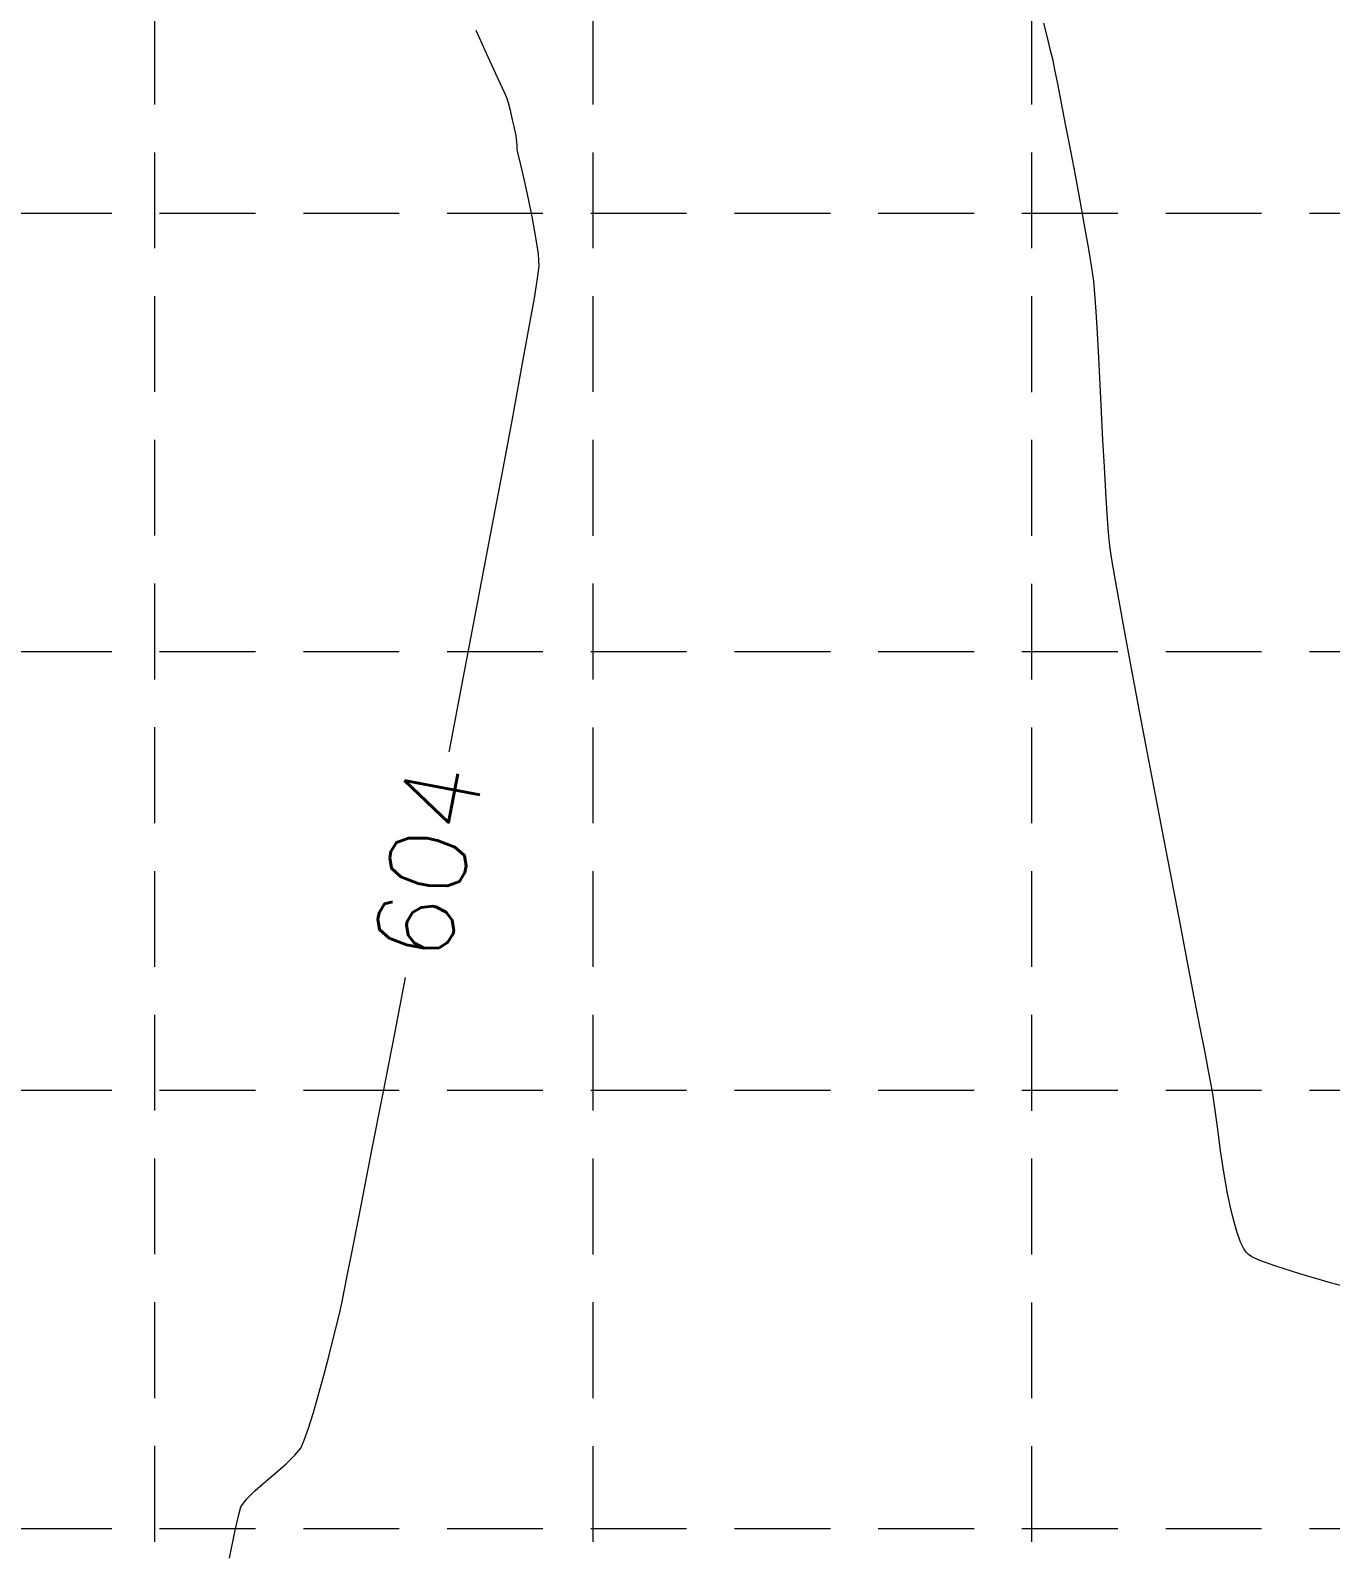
# Model space of a CAD drawing. Extents: x 2140663 to 2528301, y 336313 to 7007653.
# Drawn here: x 2527742.9 to 2527824.3, y 7007156.3 to 7007251.6 of the extents above; entities that cross this region are included whole.
import ezdxf

# ---------------------------------------------------------------- set-up
doc = ezdxf.new("R2010")
doc.units = 0
doc.header["$MEASUREMENT"] = 0
doc.linetypes.add('HIDDEN', pattern=[0.375, 0.25, -0.125])
doc.layers.add('1 EXISTING CONTOURS', color=43, linetype='Continuous')
doc.layers.add('GRID', color=254, linetype='HIDDEN')
doc.styles.add('L200', font='simplex', dxfattribs={"height": 12})

msp = doc.modelspace()

# ---------------------------------------------------------------- linework, layer by layer
at = {"layer": '1 EXISTING CONTOURS', "color": 43, "lineweight": 0, "extrusion": (0.9092663704168626, 0.4162146893478709, 0), "elevation": 5214937.992385978}
msp.add_lwpolyline([(5319361.063681299, 604), (5319362.898184612, 604)], dxfattribs=at)
at = {"layer": '1 EXISTING CONTOURS', "color": 43, "lineweight": 0, "extrusion": (0.9690609864410081, 0.2468214021473426, 0), "elevation": 4179138.255614978}
msp.add_lwpolyline([(6166536.951796775, 603), (6166537.879644734, 603)], dxfattribs=at)
at = {"layer": '1 EXISTING CONTOURS', "color": 43, "lineweight": 0}
for points, elevation in [([(2527806.741857473, 7007250.343313388), (2527806.543623725, 7007251.145451599)], 603), ([(2527806.890580413, 7007249.703241683), (2527806.741857473, 7007250.343313388)], 603), ([(2527772.534731144, 7007247.708365398), (2527772.131002995, 7007248.60085464)], 604), ([(2527772.699363418, 7007247.331620444), (2527772.534731144, 7007247.708365398)], 604), ([(2527773.053831171, 7007245.991746991), (2527772.931541203, 7007246.494041164)], 604), ([(2527773.23329935, 7007245.198331759), (2527773.198084491, 7007245.369636461)], 604), ([(2527773.273419655, 7007244.985083525), (2527773.23329935, 7007245.198331759)], 604), ([(2527773.314093378, 7007244.616761199), (2527773.300852509, 7007244.81256417)], 604), ([(2527773.326209841, 7007244.355640952), (2527773.314093378, 7007244.616761199)], 604), ([(2527773.341467177, 7007244.144844084), (2527773.326209841, 7007244.355640952)], 604), ([(2527773.406003263, 7007243.854758935), (2527773.341467177, 7007244.144844084)], 604), ([(2527773.786053494, 7007242.192792936), (2527773.564773926, 7007243.167656715)], 604), ([(2527808.888360063, 7007239.27389569), (2527808.609652655, 7007240.813419574)], 603), ([(2527809.129808313, 7007237.88946723), (2527808.888360063, 7007239.27389569)], 603), ([(2527774.661747335, 7007237.600832418), (2527774.507688886, 7007238.634187337)], 604), ([(2527774.719686323, 7007236.825993489), (2527774.661747335, 7007237.600832418)], 604), ([(2527809.440206576, 7007235.882540246), (2527809.318817214, 7007236.734295109)], 603), ([(2527809.596728542, 7007233.982454834), (2527809.517220036, 7007235.087790115)], 603), ([(2527809.678362987, 7007232.627760769), (2527809.596728542, 7007233.982454834)], 603), ([(2527773.574549781, 7007230.173290187), (2527774.052456417, 7007232.793050415)], 604), ([(2527810.1921443, 7007222.691738335), (2527810.105505497, 7007224.256831446)], 603), ([(2527810.44783737, 7007219.316719084), (2527810.363679345, 7007220.160455791)], 603), ([(2527770.792404405, 7007215.392594276), (2527771.587996237, 7007219.577348427)], 604), ([(2527765.686358417, 7007188.878329644), (2527766.3484007, 7007192.290821814)], 604), ([(2527816.89457363, 7007185.008874582), (2527816.75895803, 7007185.802347061)], 603), ([(2527817.589095383, 7007180.098247082), (2527817.385468001, 7007181.45450734)], 603), ([(2527817.818710761, 7007178.766173945), (2527817.589095383, 7007180.098247082)], 603), ([(2527763.084818236, 7007175.571182963), (2527763.606341236, 7007178.22003923)], 604), ([(2527819.137354273, 7007174.938186276), (2527819.068932645, 7007174.998825153)], 603), ([(2527819.347435729, 7007174.804771475), (2527819.137354273, 7007174.938186276)], 603), ([(2527762.391063342, 7007172.096335465), (2527762.674638548, 7007173.504003694)], 604), ([(2527761.818925194, 7007169.673909196), (2527762.062602479, 7007170.654660215)], 604), ([(2527761.533359142, 7007168.553775602), (2527761.818925194, 7007169.673909196)], 604), ([(2527761.220941538, 7007167.364275779), (2527761.533359142, 7007168.553775602)], 604), ([(2527757.552587373, 7007160.705953203), (2527758.233352278, 7007161.283427197)], 604), ([(2527756.383177296, 7007159.614689808), (2527756.911487275, 7007160.140919547)], 604)]:
    msp.add_lwpolyline(points, dxfattribs=dict(at, elevation=elevation))
at = {"layer": '1 EXISTING CONTOURS', "color": 43, "lineweight": 0, "extrusion": (0.9098380028020612, 0.4149636232938458, 0), "elevation": 5207616.415941853}
msp.add_lwpolyline([(5326527.589796917, 604.0000000000007), (5326529.04381947, 604.0000000000007)], dxfattribs=at)
at = {"layer": '1 EXISTING CONTOURS', "color": 43, "lineweight": 0, "extrusion": (0.9789210506551886, 0.2042390182706082, 0), "elevation": 3905677.177347496}
msp.add_lwpolyline([(6343266.883489813, 603.0000000000007), (6343267.443990784, 603.0000000000007)], dxfattribs=at)
at = {"layer": '1 EXISTING CONTOURS', "color": 43, "lineweight": 0, "extrusion": (0.9803870803011785, 0.1970816398818797, 0), "elevation": 3859229.483692999}
msp.add_lwpolyline([(6371631.258739745, 603.0000000000007), (6371632.189716097, 603.0000000000007)], dxfattribs=at)
at = {"layer": '1 EXISTING CONTOURS', "color": 43, "lineweight": 0, "extrusion": (0.9810821506134122, 0.1935918741780299, 0), "elevation": 3836532.832832071}
msp.add_lwpolyline([(6385322.018019276, 603.0000000000007), (6385323.24379559, 603.0000000000007)], dxfattribs=at)
at = {"layer": '1 EXISTING CONTOURS', "color": 43, "lineweight": 0, "extrusion": (0.9576699880091437, 0.2878683623925468, 0), "elevation": 4437936.864922326}
msp.add_lwpolyline([(5982964.31059997, 604.0000000000007), (5982964.680583722, 604.0000000000007)], dxfattribs=at)
at = {"layer": '1 EXISTING CONTOURS', "color": 43, "lineweight": 0, "extrusion": (0.9678106232145454, 0.2516795533869874, 0), "elevation": 4209986.164312565}
msp.add_lwpolyline([(6145498.833941912, 604.0000000000007), (6145499.333271981, 604.0000000000007)], dxfattribs=at)
at = {"layer": '1 EXISTING CONTOURS', "color": 43, "lineweight": 0, "extrusion": (0.9815943417750395, 0.1909778735749967, 0), "elevation": 3819510.605467676}
msp.add_lwpolyline([(6395517.313265022, 603.0000000000003), (6395518.758155605, 603.0000000000003)], dxfattribs=at)
at = {"layer": '1 EXISTING CONTOURS', "color": 43, "lineweight": 0, "extrusion": (0.9736514393453435, 0.2280413880433569, 0), "elevation": 4059111.974520328}
msp.add_lwpolyline([(6246177.847289001, 604), (6246178.26985709, 604)], dxfattribs=at)
at = {"layer": '1 EXISTING CONTOURS', "color": 43, "lineweight": 0, "extrusion": (0.9751235690219054, 0.2216619614141798, 0), "elevation": 4018130.975338113}
msp.add_lwpolyline([(6272618.948754526, 604.0000000000007), (6272619.164805606, 604.0000000000007)], dxfattribs=at)
at = {"layer": '1 EXISTING CONTOURS', "color": 43, "lineweight": 0, "extrusion": (0.9820725175063383, 0.1885035022453508, 0), "elevation": 3803380.814099777}
msp.add_lwpolyline([(6405121.154649124, 603), (6405122.742968349, 603)], dxfattribs=at)
at = {"layer": '1 EXISTING CONTOURS', "color": 43, "lineweight": 0, "extrusion": (0.9875922119005354, 0.1570401954704852, 0), "elevation": 3596828.320446668}
msp.add_lwpolyline([(6523338.39049785, 604.0000000000007), (6523338.565184683, 604.0000000000007)], dxfattribs=at)
at = {"layer": '1 EXISTING CONTOURS', "color": 43, "lineweight": 0, "extrusion": (0.9743263413598778, 0.2251403574046085, 0), "elevation": 4040489.60033963}
msp.add_lwpolyline([(6258237.754750847, 604), (6258238.45995832, 604)], dxfattribs=at)
at = {"layer": '1 EXISTING CONTOURS', "color": 43, "lineweight": 0, "extrusion": (0.982588940704975, 0.1857928244154627, 0), "elevation": 3785691.851668221}
msp.add_lwpolyline([(6415590.27508196, 603), (6415591.931147805, 603)], dxfattribs=at)
at = {"layer": '1 EXISTING CONTOURS', "color": 43, "lineweight": 0, "extrusion": (0.9769418805843614, 0.2135054143582581, 0), "elevation": 3965572.224119878}
msp.add_lwpolyline([(6305973.795349858, 604.0000000000007), (6305974.975941921, 604.0000000000007)], dxfattribs=at)
at = {"layer": '1 EXISTING CONTOURS', "color": 43, "lineweight": 0, "extrusion": (0.9832057128983478, 0.1825007565026839, 0), "elevation": 3764182.615569676}
msp.add_lwpolyline([(6428232.215852985, 603.0000000000007), (6428233.863990674, 603.0000000000007)], dxfattribs=at)
at = {"layer": '1 EXISTING CONTOURS', "color": 43, "lineweight": 0, "extrusion": (0.9795511865298071, 0.2011951116902379, 0), "elevation": 3885906.701883207}
msp.add_lwpolyline([(6355374.246397352, 604.0000000000007), (6355375.494540773, 604.0000000000007)], dxfattribs=at)
at = {"layer": '1 EXISTING CONTOURS', "color": 43, "lineweight": 0, "extrusion": (0.9833638799250848, 0.1816465789897615, 0), "elevation": 3758563.073521684}
msp.add_lwpolyline([(6431503.779096198, 604.0000000000007), (6431504.981718569, 604.0000000000007)], dxfattribs=at)
at = {"layer": '1 EXISTING CONTOURS', "color": 43, "lineweight": 0, "extrusion": (0.9868772056203562, 0.1614725395445219, 0), "elevation": 3626113.707571722}
msp.add_lwpolyline([(6507110.417267744, 603), (6507111.587800527, 603)], dxfattribs=at)
at = {"layer": '1 EXISTING CONTOURS', "color": 43, "lineweight": 0, "extrusion": (0.9921205987779889, -0.1252865414975003, 0), "elevation": 1629944.901088413}
msp.add_lwpolyline([(7268719.514147186, 604), (7268720.147898147, 604)], dxfattribs=at)
at = {"layer": '1 EXISTING CONTOURS', "color": 43, "lineweight": 0, "extrusion": (0.9864964074562347, -0.1637828992170508, 0), "elevation": 1345975.141618984}
msp.add_lwpolyline([(7326618.204908322, 604), (7326619.59392406, 604)], dxfattribs=at)
at = {"layer": '1 EXISTING CONTOURS', "color": 43, "lineweight": 0, "extrusion": (0.995337739034881, 0.09645094739260619, 0), "elevation": 3191878.672400714}
msp.add_lwpolyline([(6730755.906402981, 603.0000000000007), (6730756.704875801, 603.0000000000007)], dxfattribs=at)
at = {"layer": '1 EXISTING CONTOURS', "color": 43, "lineweight": 0, "extrusion": (0.9846669974915512, -0.1744445586740205, 0), "elevation": 1266642.054459508}
msp.add_lwpolyline([(7340747.30406569, 604.0000000000007), (7340749.36966417, 604.0000000000007)], dxfattribs=at)
at = {"layer": '1 EXISTING CONTOURS', "color": 43, "lineweight": 0, "extrusion": (0.9985424390333254, 0.0539721914450205, 0), "elevation": 2902320.942529921}
msp.add_lwpolyline([(6860586.186022425, 603.0000000000007), (6860587.731100956, 603.0000000000007)], dxfattribs=at)
at = {"layer": '1 EXISTING CONTOURS', "color": 43, "lineweight": 0, "extrusion": (0.9832253972367284, -0.1823946770842773, 0), "elevation": 1207289.692248745}
msp.add_lwpolyline([(7350735.934412791, 604.0000000000007), (7350739.11553461, 604.0000000000007)], dxfattribs=at)
at = {"layer": '1 EXISTING CONTOURS', "color": 43, "lineweight": 0, "extrusion": (0.9987134875145384, 0.05070867634388031, 0), "elevation": 2879885.116087604}
msp.add_lwpolyline([(6870032.635703865, 603.0000000000003), (6870034.307587303, 603.0000000000003)], dxfattribs=at)
at = {"layer": '1 EXISTING CONTOURS', "color": 43, "lineweight": 0, "extrusion": (0.9987801123672555, 0.04937901517499708, 0), "elevation": 2870736.290191475}
msp.add_lwpolyline([(6873858.884395041, 603.0000000000007), (6873860.621926861, 603.0000000000007)], dxfattribs=at)
at = {"layer": '1 EXISTING CONTOURS', "color": 43, "lineweight": 0, "extrusion": (0.9987679269978842, 0.04962487279932336, 0), "elevation": 2872428.268244214}
msp.add_lwpolyline([(6873150.275380942, 603), (6873152.017392782, 603)], dxfattribs=at)
at = {"layer": '1 EXISTING CONTOURS', "color": 43, "lineweight": 0, "extrusion": (0.982864150853234, -0.184331388991543, 0), "elevation": 1192805.563340256}
msp.add_lwpolyline([(7353096.54708496, 604.0000000000007), (7353100.167041251, 604.0000000000007)], dxfattribs=at)
at = {"layer": '1 EXISTING CONTOURS', "color": 43, "lineweight": 0, "extrusion": (0.9986750361987154, 0.05146039325048398, 0), "elevation": 2885055.364470057}
msp.add_lwpolyline([(6867857.836251802, 603), (6867859.521577312, 603)], dxfattribs=at)
at = {"layer": '1 EXISTING CONTOURS', "color": 43, "lineweight": 0, "extrusion": (0.9826030941357539, -0.18571795657621, 0), "elevation": 1182429.682447588}
msp.add_lwpolyline([(7354768.212005258, 604.0000000000007), (7354772.191492753, 604.0000000000007)], dxfattribs=at)
at = {"layer": '1 EXISTING CONTOURS', "color": 43, "lineweight": 0, "extrusion": (0.998072065590938, 0.06206570620752228, 0), "elevation": 2957844.964811403}
msp.add_lwpolyline([(6836821.512720603, 603.0000000000007), (6836822.901264963, 603.0000000000007)], dxfattribs=at)
at = {"layer": '1 EXISTING CONTOURS', "color": 43, "lineweight": 0, "extrusion": (0.9972350432329359, 0.0743119677320182, 0), "elevation": 3041541.395763373}
msp.add_lwpolyline([(6799998.937476432, 603), (6800000.08606744, 603)], dxfattribs=at)
at = {"layer": '1 EXISTING CONTOURS', "color": 43, "lineweight": 0, "extrusion": (0.9887736031036981, 0.1494214235152736, 0), "elevation": 3546460.929659218}
msp.add_lwpolyline([(6550843.71418146, 603.0000000000007), (6550844.456037522, 603.0000000000007)], dxfattribs=at)
at = {"layer": '1 EXISTING CONTOURS', "color": 43, "lineweight": 0, "extrusion": (0.9857321338300499, 0.1683215979452932, 0), "elevation": 3671210.325006962}
msp.add_lwpolyline([(6481754.187698899, 603.0000000000007), (6481755.413681729, 603.0000000000007)], dxfattribs=at)
at = {"layer": '1 EXISTING CONTOURS', "color": 43, "lineweight": 0, "extrusion": (0.9844173432234558, 0.1758479296462518, 0), "elevation": 3720625.42542055}
msp.add_lwpolyline([(6453514.376778445, 603.0000000000007), (6453516.021821289, 603.0000000000007)], dxfattribs=at)
at = {"layer": '1 EXISTING CONTOURS', "color": 43, "lineweight": 0, "extrusion": (0.9822434796630877, -0.1876106251238175, 0), "elevation": 1168258.318740175}
msp.add_lwpolyline([(7357023.827880599, 604), (7357028.288503271, 604)], dxfattribs=at)
at = {"layer": '1 EXISTING CONTOURS', "color": 43, "lineweight": 0, "extrusion": (0.9836847144159061, 0.1799010356404244, 0), "elevation": 3747174.466402343}
msp.add_lwpolyline([(6438133.203624667, 603), (6438135.20251899, 603)], dxfattribs=at)
at = {"layer": '1 EXISTING CONTOURS', "color": 43, "lineweight": 0, "extrusion": (0.9832165940455346, 0.1824421256001434, 0), "elevation": 3763797.106991887}
msp.add_lwpolyline([(6428427.30040449, 603.0000000000007), (6428429.587906492, 603.0000000000007)], dxfattribs=at)
at = {"layer": '1 EXISTING CONTOURS', "color": 43, "lineweight": 0, "extrusion": (0.982890352079568, 0.1841916279012239, 0), "elevation": 3775231.561403673}
msp.add_lwpolyline([(6421716.330467344, 603), (6421718.841320273, 603)], dxfattribs=at)
at = {"layer": '1 EXISTING CONTOURS', "color": 43, "lineweight": 0, "extrusion": (0.9821100949267845, -0.1883076244948739, 0), "elevation": 1163037.131143571}
msp.add_lwpolyline([(7357846.444734437, 604), (7357851.02695684, 604)], dxfattribs=at)
at = {"layer": '1 EXISTING CONTOURS', "color": 43, "lineweight": 0, "extrusion": (0.9826486038308759, 0.1854770104062232, 0), "elevation": 3783627.41115867}
msp.add_lwpolyline([(6416770.475306446, 603), (6416773.144247669, 603)], dxfattribs=at)
at = {"layer": '1 EXISTING CONTOURS', "color": 43, "lineweight": 0, "extrusion": (0.981994508606093, -0.1889094626202663, 0), "elevation": 1158527.751583814}
msp.add_lwpolyline([(7358557.732837413, 604), (7358557.815327674, 604)], dxfattribs=at)
at = {"layer": '1 EXISTING CONTOURS', "color": 43, "lineweight": 0, "extrusion": (0.9824607872711337, 0.1864693043763077, 0), "elevation": 3790105.854763864}
msp.add_lwpolyline([(6412943.310746096, 603), (6412946.072509923, 603)], dxfattribs=at)
at = {"layer": '1 EXISTING CONTOURS', "color": 43, "lineweight": 0, "extrusion": (0.9823089474216224, 0.1872675407416463, 0), "elevation": 3795315.436813681}
msp.add_lwpolyline([(6409858.756162473, 603), (6409861.545481479, 603)], dxfattribs=at)
at = {"layer": '1 EXISTING CONTOURS', "color": 43, "lineweight": 0, "extrusion": (0.9821815780053433, 0.187934424273292, 0), "elevation": 3799666.457589405}
msp.add_lwpolyline([(6407277.744044472, 603), (6407280.495650158, 603)], dxfattribs=at)
at = {"layer": '1 EXISTING CONTOURS', "color": 43, "lineweight": 0, "extrusion": (0.9820705612998128, 0.1885136934768153, 0), "elevation": 3803444.882143235}
msp.add_lwpolyline([(6405032.894350471, 603.0000000000007), (6405035.542973675, 603.0000000000007)], dxfattribs=at)
at = {"layer": '1 EXISTING CONTOURS', "color": 43, "lineweight": 0, "extrusion": (0.981969349486735, 0.1890401985520501, 0), "elevation": 3806878.361515092}
msp.add_lwpolyline([(6402990.295654926, 603), (6402992.776026012, 603)], dxfattribs=at)
at = {"layer": '1 EXISTING CONTOURS', "color": 43, "lineweight": 0, "extrusion": (0.9818714565491518, 0.1895479960697221, 0), "elevation": 3810189.1415902}
msp.add_lwpolyline([(6401018.475733498, 603.0000000000007), (6401020.722582542, 603.0000000000007)], dxfattribs=at)
at = {"layer": '1 EXISTING CONTOURS', "color": 43, "lineweight": 0, "extrusion": (0.9817683303855415, 0.1900814179555345, 0), "elevation": 3813666.246715359}
msp.add_lwpolyline([(6398945.5107083, 603.0000000000007), (6398947.458765187, 603.0000000000007)], dxfattribs=at)
at = {"layer": '1 EXISTING CONTOURS', "color": 43, "lineweight": 0, "extrusion": (0.981595464239442, -0.1909721042051814, 0), "elevation": 1143065.727731765}
msp.add_lwpolyline([(7360953.551588392, 604.0000000000007), (7360957.552098965, 604.0000000000007)], dxfattribs=at)
at = {"layer": '1 EXISTING CONTOURS', "color": 43, "lineweight": 0, "extrusion": (0.981644300970748, 0.1907209122557142, 0), "elevation": 3817833.7806769}
msp.add_lwpolyline([(6396458.305152898, 603.0000000000007), (6396459.889147453, 603.0000000000007)], dxfattribs=at)
at = {"layer": '1 EXISTING CONTOURS', "color": 43, "lineweight": 0, "extrusion": (0.9814584075465184, 0.1916752312017709, 0), "elevation": 3824050.968097842}
msp.add_lwpolyline([(6392742.217304703, 603), (6392743.371966925, 603)], dxfattribs=at)
at = {"layer": '1 EXISTING CONTOURS', "color": 43, "lineweight": 0, "extrusion": (0.9810328750087963, 0.193841425273277, 0), "elevation": 3838154.22561764}
msp.add_lwpolyline([(6384284.030011256, 603), (6384284.69007244, 603)], dxfattribs=at)
at = {"layer": '1 EXISTING CONTOURS', "color": 43, "lineweight": 0, "extrusion": (0.9814832917666835, -0.1915477694540849, 0), "elevation": 1138748.389220683}
msp.add_lwpolyline([(7361619.038524294, 604), (7361622.684748517, 604)], dxfattribs=at)
at = {"layer": '1 EXISTING CONTOURS', "color": 43, "lineweight": 0, "extrusion": (0.9899974896583634, 0.1410849760610214, 0), "elevation": 3491140.909176114}
msp.add_lwpolyline([(6580457.538762123, 603.0000000000003), (6580458.582299988, 603.0000000000003)], dxfattribs=at)
at = {"layer": '1 EXISTING CONTOURS', "color": 43, "lineweight": 0, "extrusion": (0.9910624906261805, 0.1333984245552859, 0), "elevation": 3439971.95623214}
msp.add_lwpolyline([(6607349.174710436, 603.0000000000003), (6607350.392366877, 603.0000000000003)], dxfattribs=at)
at = {"layer": '1 EXISTING CONTOURS', "color": 43, "lineweight": 0, "extrusion": (0.9906288880976551, 0.1365811336400587, 0), "elevation": 3461177.712558297}
msp.add_lwpolyline([(6596264.208834848, 603.0000000000007), (6596265.535763397, 603.0000000000007)], dxfattribs=at)
at = {"layer": '1 EXISTING CONTOURS', "color": 43, "lineweight": 0, "extrusion": (0.9813473051399663, -0.1922432487618908, 0), "elevation": 1133531.29743995}
msp.add_lwpolyline([(7362420.950656079, 604.0000000000007), (7362424.16327939, 604.0000000000007)], dxfattribs=at)
at = {"layer": '1 EXISTING CONTOURS', "color": 43, "lineweight": 0, "extrusion": (0.9789077296062646, 0.2043028558711511, 0), "elevation": 3906087.035301437}
msp.add_lwpolyline([(6342939.788763988, 603), (6342941.057455969, 603)], dxfattribs=at)
at = {"layer": '1 EXISTING CONTOURS', "color": 43, "lineweight": 0, "extrusion": (0.9656085187371117, 0.2600003625811336, 0), "elevation": 4262751.366818963}
msp.add_lwpolyline([(6108955.568403975, 603), (6108956.692915606, 603)], dxfattribs=at)
at = {"layer": '1 EXISTING CONTOURS', "color": 43, "lineweight": 0, "extrusion": (0.9392390444877214, 0.3432637722070189, 0), "elevation": 4779535.527508334}
msp.add_lwpolyline([(5713704.475306347, 603.0000000000007), (5713705.233325963, 603.0000000000007)], dxfattribs=at)
at = {"layer": '1 EXISTING CONTOURS', "color": 43, "lineweight": 0, "extrusion": (0.9808766754903481, -0.1946302840747108, 0), "elevation": 1115615.279083025}
msp.add_lwpolyline([(7365152.218629549, 604.0000000000007), (7365154.326110869, 604.0000000000007)], dxfattribs=at)
at = {"layer": '1 EXISTING CONTOURS', "color": 43, "lineweight": 0, "extrusion": (0.8931469435314775, 0.449764980028881, 0), "elevation": 5409295.734279169}
msp.add_lwpolyline([(5121512.816311831, 603), (5121513.287004076, 603)], dxfattribs=at)
at = {"layer": '1 EXISTING CONTOURS', "color": 43, "lineweight": 0, "extrusion": (0.82512167786917, 0.564955057248243, 0), "elevation": 6044497.250586355}
msp.add_lwpolyline([(4353667.942420309, 603), (4353668.206948151, 603)], dxfattribs=at)
at = {"layer": '1 EXISTING CONTOURS', "color": 43, "lineweight": 0, "extrusion": (0.7547996693562669, 0.6559553789242605, 0), "elevation": 6504391.128965786}
msp.add_lwpolyline([(3630876.857021039, 603), (3630876.974869228, 603)], dxfattribs=at)
at = {"layer": '1 EXISTING CONTOURS', "color": 43, "lineweight": 0, "extrusion": (-0.4244409771282745, -0.9054556073791777, 0), "elevation": -7417595.832695805}
msp.add_lwpolyline([(-685303.3806261215, 603.0000000000007), (-685303.9184685764, 603.0000000000007)], dxfattribs=at)
at = {"layer": '1 EXISTING CONTOURS', "color": 43, "lineweight": 0, "extrusion": (0.3500842472250709, 0.9367182179528994, 0), "elevation": 7448697.986030131}
msp.add_lwpolyline([(85245.54403922893, 603.0000000000007), (85246.546173268, 603.0000000000007)], dxfattribs=at)
at = {"layer": '1 EXISTING CONTOURS', "color": 43, "lineweight": 0, "extrusion": (-0.3033111107659043, -0.9528915835948775, 0), "elevation": -7443793.47093209}
msp.add_lwpolyline([(283386.9906677809, 603), (283385.3418520852, 603)], dxfattribs=at)
at = {"layer": '1 EXISTING CONTOURS', "color": 43, "lineweight": 0, "extrusion": (-0.2753273083647821, -0.9613505465066342, 0), "elevation": -7432328.812605089}
msp.add_lwpolyline([(500859.1142498148, 603), (500857.1110518507, 603)], dxfattribs=at)
at = {"layer": '1 EXISTING CONTOURS', "color": 43, "lineweight": 0, "extrusion": (-0.2583287211084649, -0.9660570748410598, 0), "elevation": -7422338.830269525}
msp.add_lwpolyline([(631870.6991214969, 603.0000000000007), (631868.4354199965, 603.0000000000007)], dxfattribs=at)
at = {"layer": '1 EXISTING CONTOURS', "color": 43, "lineweight": 0, "extrusion": (0.9783761659449554, -0.2068334545252514, 0), "elevation": 1023784.865450393}
msp.add_lwpolyline([(7378475.312153333, 604), (7378475.997291808, 604)], dxfattribs=at)
at = {"layer": '1 EXISTING CONTOURS', "color": 43, "lineweight": 0, "extrusion": (0.9719202101145262, -0.235310656730492, 0), "elevation": 807921.1064334034}
msp.add_lwpolyline([(7405220.125995111, 604.0000000000007), (7405220.919632374, 604.0000000000007)], dxfattribs=at)
at = {"layer": '1 EXISTING CONTOURS', "color": 43, "lineweight": 0, "extrusion": (0.9647637791874024, -0.2631175599766025, 0), "elevation": 594983.6891629968}
msp.add_lwpolyline([(7425358.400144693, 604), (7425359.632414945, 604)], dxfattribs=at)
at = {"layer": '1 EXISTING CONTOURS', "color": 43, "lineweight": 0, "extrusion": (0.9611761996377152, -0.2759353425170453, 0), "elevation": 496098.8136021048}
msp.add_lwpolyline([(7432618.760211867, 604), (7432619.92356073, 604)], dxfattribs=at)
at = {"layer": '1 EXISTING CONTOURS', "color": 43, "lineweight": 0, "extrusion": (0.9552336175935653, -0.2958525575672961, 0), "elevation": 341514.1756553291}
msp.add_lwpolyline([(7441323.034633743, 604), (7441324.057944073, 604)], dxfattribs=at)
at = {"layer": '1 EXISTING CONTOURS', "color": 43, "lineweight": 0, "extrusion": (0.9434466655197621, -0.3315243419715094, 0), "elevation": 61761.54012646573}
msp.add_lwpolyline([(7448898.834168918, 604), (7448899.646934811, 604)], dxfattribs=at)
at = {"layer": '1 EXISTING CONTOURS', "color": 43, "lineweight": 0, "extrusion": (0.7844455007440974, -0.6201977558507789, 0), "elevation": -2362936.871844701}
msp.add_lwpolyline([(7064447.714787172, 604), (7064448.296871596, 604)], dxfattribs=at)
at = {"layer": '1 EXISTING CONTOURS', "color": 43, "lineweight": 0, "extrusion": (0.9102471611597155, -0.414065339772214, 0), "elevation": -600537.0907335309}
msp.add_lwpolyline([(7424907.784083822, 604), (7424908.318098964, 604)], dxfattribs=at)
at = {"layer": '1 EXISTING CONTOURS', "color": 43, "lineweight": 0, "extrusion": (0.6566280092996059, -0.7542145963870209, 0), "elevation": -3625106.462442011}
msp.add_lwpolyline([(6507570.520109832, 604), (6507571.378359465, 604)], dxfattribs=at)
at = {"layer": '1 EXISTING CONTOURS', "color": 43, "lineweight": 0, "extrusion": (0.6954131030832307, -0.7186101975759542, 0), "elevation": -3277581.312259856}
msp.add_lwpolyline([(6689345.472466422, 604), (6689346.224916895, 604)], dxfattribs=at)
at = {"layer": '1 EXISTING CONTOURS', "color": 43, "lineweight": 0, "extrusion": (-0.661198536057179, 0.7502109676056752, 0), "elevation": 3585499.22010337}
msp.add_lwpolyline([(-6529474.985533025, 604), (-6529475.840092776, 604)], dxfattribs=at)
at = {"layer": '1 EXISTING CONTOURS', "color": 43, "lineweight": 0, "extrusion": (0.9616932861244619, -0.2741277501879988, 0), "elevation": 510069.2393881506}
msp.add_lwpolyline([(7431665.49162464, 604), (7431665.989333104, 604)], dxfattribs=at)
at = {"layer": '1 EXISTING CONTOURS', "color": 43, "lineweight": 0, "extrusion": (0.8028345493300393, -0.596201883930295, 0), "elevation": -2148311.606574069}
msp.add_lwpolyline([(7132642.374817315, 604.0000000000007), (7132642.949110279, 604.0000000000007)], dxfattribs=at)
at = {"layer": '1 EXISTING CONTOURS', "color": 43, "lineweight": 0, "extrusion": (0.9761761370824952, -0.2169796059326726, 0), "elevation": 947124.4661870839}
msp.add_lwpolyline([(7388691.443450017, 604.0000000000007), (7388692.567289854, 604.0000000000007)], dxfattribs=at)
at = {"layer": '1 EXISTING CONTOURS', "color": 43, "lineweight": 0, "extrusion": (0.9794420783721266, -0.2017255936020241, 0), "elevation": 1062267.235865174}
msp.add_lwpolyline([(7373016.310235806, 604), (7373017.992692609, 604)], dxfattribs=at)
at = {"layer": 'GRID', "color": 253, "linetype": 'HIDDEN', "lineweight": 0, "ltscale": 24}
for p, q in [((2527750.639346582, 7006031.955809309), (2527750.639346582, 7007624.562990395)), ((2527778.09681865, 7006031.951492419), (2527778.09681865, 7007624.562990395)), ((2527805.554290721, 7006031.947175532), (2527805.554290721, 7007624.562990395)), ((2527228.947377252, 7007240.158381416), (2528272.331315909, 7007240.158381416)), ((2527228.947377252, 7007212.700909346), (2528272.331315909, 7007212.700909346)), ((2527228.947377252, 7007185.243437274), (2528272.331315909, 7007185.243437274)), ((2527228.947377252, 7007157.785965205), (2528272.331315909, 7007157.785965205))]:
    msp.add_line(p, q, dxfattribs=at)

# ---------------------------------------------------------------- texts
at = {"layer": '1 EXISTING CONTOURS', "color": 43, "lineweight": 0, "insert": (2527764.222271641, 7007193.92317836, 604), "char_height": 4.8, "width": 18.4, "attachment_point": 1, "rotation": 79.07931092989328, "style": 'L200'}
msp.add_mtext('\\Ftxt.shx;\\W1.0000000000;\\T1.0000000000;\\o\\l604', dxfattribs=at)

doc.saveas('drawing.dxf')
